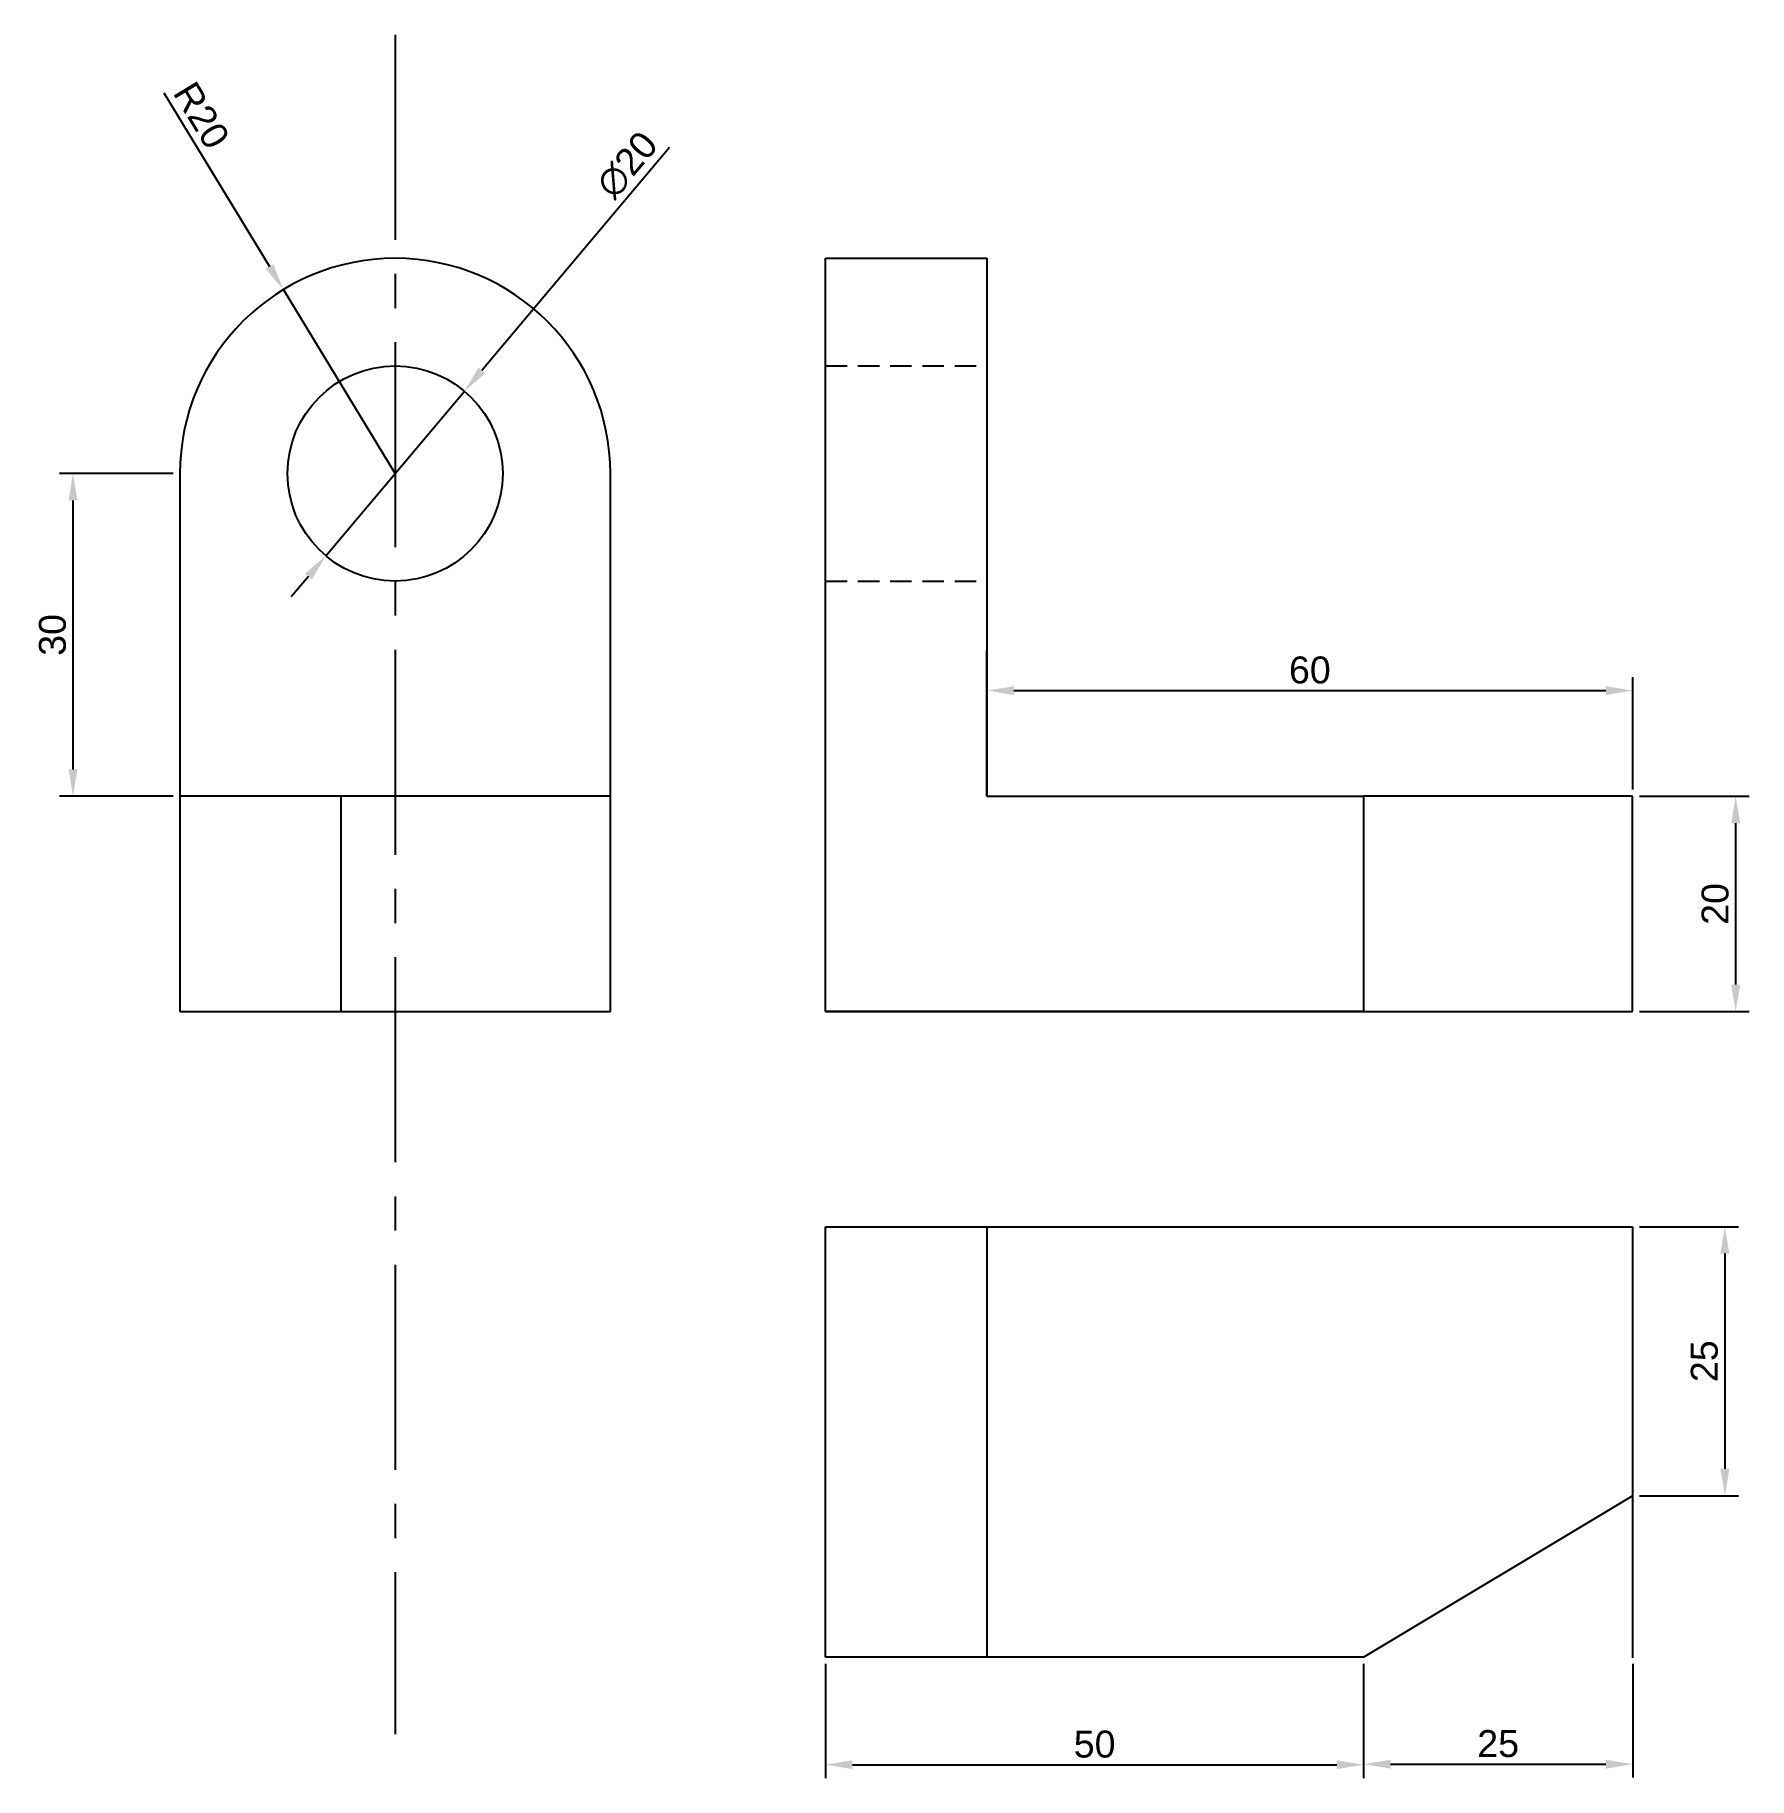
# Model space of a CAD drawing. Header units: millimetres. Extents: x 2577 to 2736, y 1679 to 1841.
import ezdxf

# ---------------------------------------------------------------- set-up
doc = ezdxf.new("R2010")
doc.units = ezdxf.units.MM
doc.linetypes.add('CENTER2', pattern=[28.575, 19.05, -3.175, 3.175, -3.175])
doc.linetypes.add('JIS_02_2.0', pattern=[3, 2, -1])
doc.styles.get("Standard").update_dxf_attribs({"font": 'arial.ttf'})
doc.dimstyles.new('ISO-25', dxfattribs={"dimtxt": 2.5, "dimasz": 2.5, "dimexe": 1.25, "dimexo": 0.625, "dimtad": 1, "dimtxsty": 'Standard', "dimcen": 2.5, "dimadec": 0, "dimazin": 0, "dimtfac": 1, "dimtmove": 0, "dimatfit": 3, "dimfxl": 1, "dimarcsym": 0})

# ---------------------------------------------------------------- blocks, each defined once
blk = doc.blocks.new('*D2')
at = {"color": 0, "lineweight": -2, "transparency": 16777216}
for p, q in [((2588.54, 1835.24), (2598.35, 1819.09)), ((2610.04, 1799.86), (2599.65, 1816.96))]:
    blk.add_line(p, q, dxfattribs=at)
at = {"color": 0, "transparency": 16777216}
blk.add_solid([(2598.71, 1819.31), (2598, 1818.88), (2599.65, 1816.96)], dxfattribs=at)
at = {"layer": 'Defpoints', "color": 0, "transparency": 16777216}
for p in [(2599.65, 1816.96), (2610.04, 1799.86)]:
    blk.add_point(p, dxfattribs=at)
at = {"color": 0, "transparency": 16777216, "insert": (2592.04, 1833.15), "char_height": 2.5, "attachment_point": 5, "rotation": 301.2806}
blk.add_mtext('R20', dxfattribs=at)
blk = doc.blocks.new('*D3')
at = {"color": 0, "lineweight": -2, "transparency": 16777216}
for p, q in [((2635.54, 1830.16), (2618.09, 1809.43)), ((2603.6, 1792.21), (2616.48, 1807.51)), ((2601.99, 1790.3), (2600.38, 1788.39))]:
    blk.add_line(p, q, dxfattribs=at)
at = {"color": 0, "transparency": 16777216}
for points in [[(2617.77, 1809.69), (2618.41, 1809.16), (2616.48, 1807.51)], [(2601.67, 1790.57), (2602.31, 1790.03), (2603.6, 1792.21)]]:
    blk.add_solid(points, dxfattribs=at)
at = {"layer": 'Defpoints', "color": 0, "transparency": 16777216}
for p in [(2616.48, 1807.51), (2603.6, 1792.21)]:
    blk.add_point(p, dxfattribs=at)
at = {"color": 0, "transparency": 16777216, "insert": (2631.6, 1828.55), "char_height": 2.5, "attachment_point": 5, "rotation": 49.9118}
blk.add_mtext('∅20', dxfattribs=at)
blk = doc.blocks.new('*D4')
at = {"color": 0, "lineweight": -2, "transparency": 16777216}
for p, q in [((2589.41, 1799.86), (2578.85, 1799.86)), ((2580.1, 1797.36), (2580.1, 1772.36)), ((2589.41, 1769.86), (2578.85, 1769.86))]:
    blk.add_line(p, q, dxfattribs=at)
at = {"color": 0, "transparency": 16777216}
for points in [[(2579.69, 1797.36), (2580.52, 1797.36), (2580.1, 1799.86)], [(2579.69, 1772.36), (2580.52, 1772.36), (2580.1, 1769.86)]]:
    blk.add_solid(points, dxfattribs=at)
at = {"layer": 'Defpoints', "color": 0, "transparency": 16777216}
for p in [(2590.04, 1799.86), (2580.1, 1769.86), (2590.04, 1769.86)]:
    blk.add_point(p, dxfattribs=at)
at = {"color": 0, "transparency": 16777216, "insert": (2578.2, 1784.86), "char_height": 2.5, "attachment_point": 5, "rotation": 90}
blk.add_mtext('30', dxfattribs=at)
blk = doc.blocks.new('*D5')
at = {"color": 0, "lineweight": -2, "transparency": 16777216}
for p, q in [((2725.66, 1769.86), (2735.86, 1769.86)), ((2734.61, 1767.36), (2734.61, 1752.36)), ((2725.66, 1749.86), (2735.86, 1749.86))]:
    blk.add_line(p, q, dxfattribs=at)
at = {"color": 0, "transparency": 16777216}
for points in [[(2734.2, 1767.36), (2735.03, 1767.36), (2734.61, 1769.86)], [(2734.2, 1752.36), (2735.03, 1752.36), (2734.61, 1749.86)]]:
    blk.add_solid(points, dxfattribs=at)
at = {"layer": 'Defpoints', "color": 0, "transparency": 16777216}
for p in [(2725.04, 1769.86), (2725.04, 1749.86), (2734.61, 1749.86)]:
    blk.add_point(p, dxfattribs=at)
at = {"color": 0, "transparency": 16777216, "insert": (2732.71, 1759.86), "char_height": 2.5, "attachment_point": 5, "rotation": 90}
blk.add_mtext('20', dxfattribs=at)
blk = doc.blocks.new('*D6')
at = {"color": 0, "lineweight": -2, "transparency": 16777216}
for p, q in [((2725.66, 1729.86), (2734.86, 1729.86)), ((2733.61, 1727.36), (2733.61, 1707.36)), ((2725.66, 1704.86), (2734.86, 1704.86))]:
    blk.add_line(p, q, dxfattribs=at)
at = {"color": 0, "transparency": 16777216}
for points in [[(2733.19, 1727.36), (2734.03, 1727.36), (2733.61, 1729.86)], [(2733.19, 1707.36), (2734.03, 1707.36), (2733.61, 1704.86)]]:
    blk.add_solid(points, dxfattribs=at)
at = {"layer": 'Defpoints', "color": 0, "transparency": 16777216}
for p in [(2725.04, 1729.86), (2725.04, 1704.86), (2733.61, 1704.86)]:
    blk.add_point(p, dxfattribs=at)
at = {"color": 0, "transparency": 16777216, "insert": (2731.71, 1717.36), "char_height": 2.5, "attachment_point": 5, "rotation": 90}
blk.add_mtext('25', dxfattribs=at)
blk = doc.blocks.new('*D7')
at = {"color": 0, "lineweight": -2, "transparency": 16777216}
for p, q in [((2650.04, 1689.24), (2650.04, 1678.61)), ((2700.04, 1689.24), (2700.04, 1678.61)), ((2652.54, 1679.86), (2697.54, 1679.86))]:
    blk.add_line(p, q, dxfattribs=at)
at = {"color": 0, "transparency": 16777216}
for points in [[(2652.54, 1680.28), (2652.54, 1679.45), (2650.04, 1679.86)], [(2697.54, 1680.28), (2697.54, 1679.45), (2700.04, 1679.86)]]:
    blk.add_solid(points, dxfattribs=at)
at = {"layer": 'Defpoints', "color": 0, "transparency": 16777216}
for p in [(2650.04, 1689.86), (2700.04, 1689.86), (2700.04, 1679.86)]:
    blk.add_point(p, dxfattribs=at)
at = {"color": 0, "transparency": 16777216, "insert": (2675.04, 1681.76), "char_height": 2.5, "attachment_point": 5}
blk.add_mtext('50', dxfattribs=at)
blk = doc.blocks.new('*D8')
at = {"color": 0, "lineweight": -2, "transparency": 16777216}
for p, q in [((2700.04, 1689.24), (2700.04, 1678.66)), ((2725.04, 1689.24), (2725.04, 1678.66)), ((2702.54, 1679.91), (2722.54, 1679.91))]:
    blk.add_line(p, q, dxfattribs=at)
at = {"color": 0, "transparency": 16777216}
for points in [[(2702.54, 1680.32), (2702.54, 1679.49), (2700.04, 1679.91)], [(2722.54, 1680.32), (2722.54, 1679.49), (2725.04, 1679.91)]]:
    blk.add_solid(points, dxfattribs=at)
at = {"layer": 'Defpoints', "color": 0, "transparency": 16777216}
for p in [(2700.04, 1689.86), (2725.04, 1689.86), (2725.04, 1679.91)]:
    blk.add_point(p, dxfattribs=at)
at = {"color": 0, "transparency": 16777216, "insert": (2712.54, 1681.81), "char_height": 2.5, "attachment_point": 5}
blk.add_mtext('25', dxfattribs=at)
blk = doc.blocks.new('*D9')
at = {"color": 0, "lineweight": -2, "transparency": 16777216}
for p, q in [((2665.04, 1770.49), (2665.04, 1780.94)), ((2725.04, 1770.49), (2725.04, 1780.94)), ((2667.54, 1779.69), (2722.54, 1779.69))]:
    blk.add_line(p, q, dxfattribs=at)
at = {"color": 0, "transparency": 16777216}
for points in [[(2667.54, 1780.1), (2667.54, 1779.27), (2665.04, 1779.69)], [(2722.54, 1780.1), (2722.54, 1779.27), (2725.04, 1779.69)]]:
    blk.add_solid(points, dxfattribs=at)
at = {"layer": 'Defpoints', "color": 0, "transparency": 16777216}
for p in [(2725.04, 1779.69), (2665.04, 1769.86), (2725.04, 1769.86)]:
    blk.add_point(p, dxfattribs=at)
at = {"color": 0, "transparency": 16777216, "insert": (2695.04, 1781.59), "char_height": 2.5, "attachment_point": 5}
blk.add_mtext('60', dxfattribs=at)

msp = doc.modelspace()

# ---------------------------------------------------------------- linework, layer by layer
at = {"linetype": 'CENTER2'}
msp.add_line((2610.037, 1840.629), (2610.037, 1682.684), dxfattribs=at)
for p, q in [((2650.037, 1799.863), (2650.037, 1819.863)), ((2650.037, 1819.863), (2665.037, 1819.863)), ((2665.037, 1819.863), (2665.037, 1769.863)), ((2590.037, 1799.863), (2590.037, 1749.863)), ((2630.037, 1749.863), (2630.037, 1799.863)), ((2650.037, 1749.863), (2650.037, 1799.863)), ((2665.037, 1769.863), (2665.037, 1783.438)), ((2630.037, 1769.863), (2590.037, 1769.863)), ((2605.037, 1749.863), (2605.037, 1769.863)), ((2665.037, 1769.863), (2700.037, 1769.863)), ((2725.037, 1769.863), (2700.037, 1769.863)), ((2700.037, 1769.863), (2700.037, 1749.863)), ((2725.037, 1749.863), (2725.037, 1769.863)), ((2590.037, 1749.863), (2630.037, 1749.863)), ((2650.037, 1749.863), (2725.037, 1749.863)), ((2700.037, 1749.863), (2650.037, 1749.863)), ((2650.037, 1729.863), (2725.037, 1729.863)), ((2650.037, 1689.863), (2650.037, 1729.863)), ((2665.037, 1729.863), (2665.037, 1689.863)), ((2725.037, 1729.863), (2725.037, 1704.863)), ((2700.037, 1689.863), (2725.037, 1704.863)), ((2700.037, 1689.863), (2650.037, 1689.863))]:
    msp.add_line(p, q)
at = {"linetype": 'JIS_02_2.0'}
for p, q in [((2650.037, 1809.863), (2665.037, 1809.863)), ((2650.037, 1789.863), (2665.037, 1789.863))]:
    msp.add_line(p, q, dxfattribs=at)
at = {"color": 40, "true_color": 0xf8d731}
msp.add_line((2725.037, 1704.863), (2725.037, 1689.804), dxfattribs=at)
msp.add_circle((2610.037, 1799.863), 10)
msp.add_arc((2610.037, 1799.863), 20, 0, 180)

# ---------------------------------------------------------------- dimensions: what is measured, and where the dimension line sits
dim = msp.add_radius_dim(center=(2610.037, 1799.863), mpoint=(2599.652, 1816.955), dimstyle='ISO-25', dxfattribs=at)
dim.commit()
dim.dimension.update_dxf_attribs({"geometry": '*D2', "text_midpoint": (2590.414, 1832.161), "dimtype": 164})
dim = msp.add_diameter_dim_2p(p1=(2603.597, 1792.212), p2=(2616.476, 1807.513), dimstyle='ISO-25', dxfattribs=at)
dim.commit()
dim.dimension.update_dxf_attribs({"geometry": '*D3', "text_midpoint": (2633.112, 1827.277), "dimtype": 163})
for base, p1, p2, picture, middle in [((2580.102, 1769.863), (2590.037, 1799.863), (2590.037, 1769.863), '*D4', (2578.2, 1784.863)), ((2734.612, 1749.863), (2725.037, 1769.863), (2725.037, 1749.863), '*D5', (2732.711, 1759.863)), ((2733.612, 1704.863), (2725.037, 1729.863), (2725.037, 1704.863), '*D6', (2731.71, 1717.363))]:
    dim = msp.add_linear_dim(base=base, p1=p1, p2=p2, angle=90, dimstyle='ISO-25', dxfattribs=at)
    dim.commit()
    dim.dimension.update_dxf_attribs({"geometry": picture, "text_midpoint": middle})
for base, p1, p2, picture, middle in [((2725.037, 1779.688), (2665.037, 1769.863), (2725.037, 1769.863), '*D9', (2695.037, 1781.59)), ((2700.037, 1679.863), (2650.037, 1689.863), (2700.037, 1689.863), '*D7', (2675.037, 1681.764)), ((2725.037, 1679.907), (2700.037, 1689.863), (2725.037, 1689.863), '*D8', (2712.537, 1681.809))]:
    dim = msp.add_linear_dim(base=base, p1=p1, p2=p2, dimstyle='ISO-25', dxfattribs=at)
    dim.commit()
    dim.dimension.update_dxf_attribs({"geometry": picture, "text_midpoint": middle})

doc.saveas('drawing.dxf')
